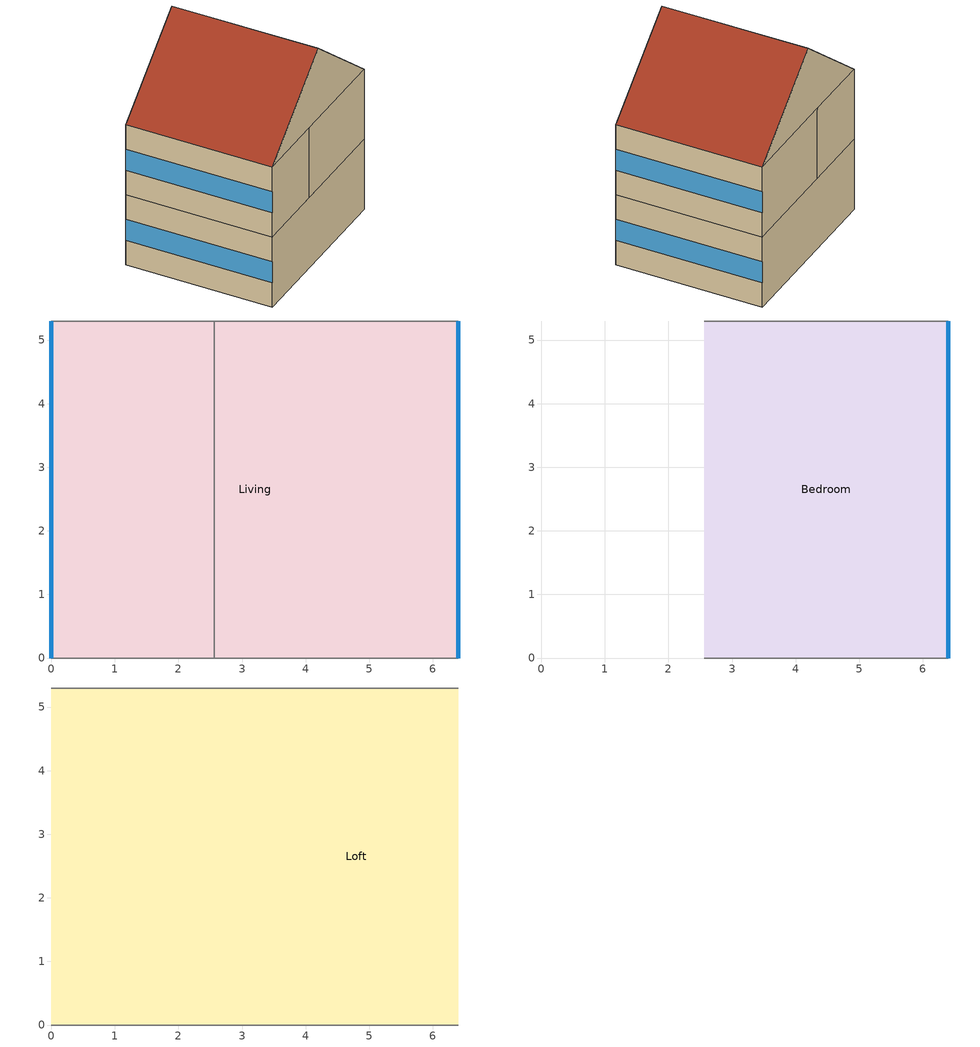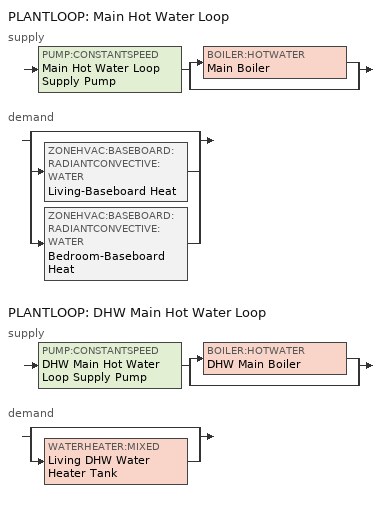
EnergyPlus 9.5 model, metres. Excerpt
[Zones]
Living
 floor ground (GroundFloor-Construction): 0,0 0,5.3 6.4,5.3 6.4,0 z0
 wall outside (Wall-Construction): 6.4,0 6.4,5.3 / 0,5.3 0,0 z0:2.7; 0,5.3 0,0 z2.7:5.4
 wall adiabatic (Wall-Construction): 6.4,5.3 0,5.3 / 0,0 6.4,0 z0:2.7; 2.56,5.3 0,5.3 / 0,0 2.56,0 z2.7:5.4
 wall to Bedroom (InternalWall-Construction): 2.56,0 2.56,5.3 z2.7:5.4
 window (Double Glazing): 0,5.3 0,0 / 6.4,0 6.4,5.3 z0.94:1.76; 0,5.3 0,0 z3.65:4.46
 ceiling to Loft (Ceiling-Construction): 0,0 2.56,0 2.56,5.3 0,5.3 z5.4
Bedroom
 floor to Living (Floor-Construction): 2.56,0 2.56,5.3 6.4,5.3 6.4,0 z2.7
 wall outside (Wall-Construction): 6.4,0 6.4,5.3 z2.7:5.4
 wall adiabatic (Wall-Construction): 6.4,5.3 2.56,5.3 / 2.56,0 6.4,0 z2.7:5.4
 window (Double Glazing): 6.4,0 6.4,5.3 z3.65:4.46
 ceiling to Loft (Ceiling-Construction): 2.56,0 6.4,0 6.4,5.3 2.56,5.3 z5.4
Loft
 wall adiabatic (Wall-Construction): 3.2,0,8.1 0,0,5.4 6.4,0,5.4; 3.2,5.3,8.1 6.4,5.3,5.4 0,5.3,5.4
 roof outside (Roof-Construction): 3.2,0,8.1 6.4,0,5.4 6.4,5.3,5.4 3.2,5.3,8.1; 3.2,5.3,8.1 0,5.3,5.4 0,0,5.4 3.2,0,8.1
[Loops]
PLANTLOOP 'Main Hot Water Loop'
 supply: PUMP:CONSTANTSPEED 'Main Hot Water Loop Supply Pump' > split
  | BOILER:HOTWATER 'Main Boiler'
  | bypass
 demand: split
  | bypass
  | ZONEHVAC:BASEBOARD:RADIANTCONVECTIVE:WATER 'Living-Baseboard Heat'
  | ZONEHVAC:BASEBOARD:RADIANTCONVECTIVE:WATER 'Bedroom-Baseboard Heat'
PLANTLOOP 'DHW Main Hot Water Loop'
 supply: PUMP:CONSTANTSPEED 'DHW Main Hot Water Loop Supply Pump' > split
  | BOILER:HOTWATER 'DHW Main Boiler'
  | bypass
 demand: split
  | bypass
  | WATERHEATER:MIXED 'Living DHW Water Heater Tank'
[Building]
Parsons home: North Axis=0; Terrain=Suburbs; Loads Convergence Tolerance Value=0.04; Temperature Convergence Tolerance Value=0.4; Solar Distribution=FullExterior; Maximum Number of Warmup Days=25; Minimum Number of Warmup Days=20
[Site:Location]
BRENTWOOD: Latitude=51.75; Longitude=0.25; Time Zone=0; Elevation=61
[SIZINGPERIOD:DESIGNDAY]
Cambridge.AP Ann Htg 99.6p Condns DB: Month=2; Day of Month=21; Day Type=WinterDesignDay; Maximum DryBulb Temperature=-8.8; Daily DryBulb Temperature Range=0; DryBulb Temperature Range Modifier Type=DefaultMultipliers; Humidity Condition Type=Wetbulb; Wetbulb or DewPoint at Maximum DryBulb=-10.8; Barometric Pressure=101153; Wind Speed=6.71; Wind Direction=0; Rain Indicator=No; Snow Indicator=No; Daylight Saving Time Indicator=No; Solar Model Indicator=ASHRAEClearSky; ASHRAE Clear Sky Optical Depth for Beam Irradiance taub=0; ASHRAE Clear Sky Optical Depth for Diffuse Irradiance taud=0; Sky Clearness=0; Begin Environment Reset Mode=FullResetAtBeginEnvironment
[SITE:GROUNDTEMPERATURE:BUILDINGSURFACE]
7, 6.4, 8.1, 8.9, 10.8, 13.4, 16.1, 17.2, 16.2, 13.5, 9.7, 7.9
[MATERIAL]
Name | Roughness | Thickness | Conductivity | Density | Specific Heat | Thermal Absorptance | Solar Absorptance | Visible Absorptance
Brickwork_outer_CODE-Wall-0.22 | Rough | 0.22 | 0.76 | 1700 | 800 | 0.9 | 0.7 | 0.8
Singh_wall_insulation-Wall-0.1 | Smooth | 0.1 | 0.035 | 25 | 1000 | 0.9 | 0.7 | 0.7
Plaster_dense_CODE-Wall-0.013 | Rough | 0.013 | 0.1 | 1300 | 1000 | 0.9 | 0.5 | 0.5
F14_slate_or_tile_CODE-Roof-0.0127 | VeryRough | 0.0127 | 1.59 | 1920 | 1260 | 0.9 | 0.7 | 0.7
Joists_with_100mm_insulation_CODE-Roof-0.05 | MediumSmooth | 0.05 | 0.043 | 71 | 170 | 0.9 | 0.7 | 0.7
Painted_plaster_CODE-Roof-0.019 | MediumSmooth | 0.019 | 0.58 | 800 | 1090 | 0.96 | 0.92 | 0.92
Joists_CODE-GroundFloor-0.12; Joists_CODE-Floor-0.12 | MediumSmooth | 0.12 | 1.5 | 60 | 170 | 0.9 | 0.7 | 0.7
Floor_boards_CODE-GroundFloor-0.018; Floor_boards_CODE-Floor-0.018 | MediumSmooth | 0.018 | 0.17 | 600 | 1700 | 0.9 | 0.7 | 0.7
Painted_plaster_CODE-Floor-0.013 | MediumSmooth | 0.013 | 0.58 | 800 | 1090 | 0.96 | 0.92 | 0.92
Brick_CODE-InternalWall-0.22 | MediumRough | 0.22 | 0.72 | 1920 | 835 | 0.9 | 0.93 | 0.93
Painted_plaster_CODE-InternalWall-0.0027 | MediumSmooth | 0.0027 | 0.58 | 800 | 1090 | 0.96 | 0.92 | 0.92
Wood_plastic_CODE-Furniture-0.0254 | Smooth | 0.0254 | 0.5 | 800 | 1400 | 0.95 | 0.78 | 0.78
[MATERIAL:NOMASS] Roughness=Rough; Thermal Resistance=0.37; Thermal Absorptance=0.95; Solar Absorptance=0.7; Visible Absorptance=0.7
Carpet_and_fibrous_pad_CODE-GroundFloor-0.01; Carpet_and_fibrous_pad_CODE-Floor-0.01
[WINDOWMATERIAL:GLAZING]
Clear_6mm_CODE: Optical Data Type=SpectralAverage; Thickness=0.006; Solar Transmittance at Normal Incidence=0.775; Front Side Solar Reflectance at Normal Incidence=0.071; Back Side Solar Reflectance at Normal Incidence=0.071; Visible Transmittance at Normal Incidence=0.881; Front Side Visible Reflectance at Normal Incidence=0.08; Back Side Visible Reflectance at Normal Incidence=0.08; Infrared Transmittance at Normal Incidence=0; Front Side Infrared Hemispherical Emissivity=0.84; Back Side Infrared Hemispherical Emissivity=0.84; Conductivity=0.9; Dirt Correction Factor for Solar and Visible Transmittance=1; Solar Diffusing=No; Youngs modulus=72000000000; Poissons ratio=0.22
[WINDOWMATERIAL:GAS]
Air: Gas Type=Air; Thickness=0.008
[CONSTRUCTION]
Wall-Construction: Brickwork_outer_CODE-Wall-0.22, Singh_wall_insulation-Wall-0.1, Plaster_dense_CODE-Wall-0.013
Roof-Construction: F14_slate_or_tile_CODE-Roof-0.0127, Joists_with_100mm_insulation_CODE-Roof-0.05, Painted_plaster_CODE-Roof-0.019
GroundFloor-Construction: Joists_CODE-GroundFloor-0.12, Floor_boards_CODE-GroundFloor-0.018, Carpet_and_fibrous_pad_CODE-GroundFloor-0.01
Floor-Construction: Painted_plaster_CODE-Floor-0.013, Joists_CODE-Floor-0.12, Floor_boards_CODE-Floor-0.018, Carpet_and_fibrous_pad_CODE-Floor-0.01
Ceiling-Construction: Carpet_and_fibrous_pad_CODE-floor-0.01, Floor_boards_CODE-floor-0.018, Joists_CODE-floor-0.12, Painted_plaster_CODE-floor-0.013
InternalWall-Construction: Painted_plaster_CODE-InternalWall-0.0027, Brick_CODE-InternalWall-0.22, Painted_plaster_CODE-InternalWall-0.0027
Furniture-Construction: Wood_plastic_CODE-Furniture-0.0254
Double Glazing: Clear_6mm_CODE, Air, Clear_6mm_CODE
[ZONE] Type=1; Multiplier=1; Ceiling Height=autocalculate; Volume=autocalculate; Floor Area=autocalculate; Part of Total Floor Area=Yes
Living; Bedroom; Loft
[INTERNALMASS]
Name | Construction | Zone or ZoneList | Surface Area
IntMass-Floor-Living-Living-storey-2 | Floor-Construction | Living | 13.568
IntMass-Ceiling-Living-Living-storey-2 | Ceiling-Construction | Living | 13.568
IntMass-Partitions-Living | InternalWall-Construction | Living | 47.488
IntMass-Furniture-Living | Furniture-Construction | Living | 50.0787
IntMass-Partitions-Bedroom | InternalWall-Construction | Bedroom | 20.352
IntMass-Furniture-Bedroom | Furniture-Construction | Bedroom | 21.4623
[PEOPLE] Number of People Calculation Method=People; Number of People=4; People per Zone Floor Area=4; Zone Floor Area per Person=4; Fraction Radiant=0.3; Sensible Heat Fraction=autocalculate; Carbon Dioxide Generation Rate=3.82e-08; Enable ASHRAE 55 Comfort Warnings=No; Mean Radiant Temperature Calculation Type=ZoneAveraged; Clothing Insulation Calculation Method=ClothingInsulationSchedule
Name | Zone or ZoneList | Number of People Schedule | Activity Level Schedule
Living-People | Living | Occupancy-Schedule-Living | Activity-Schedule-Living
Bedroom-People | Bedroom | Occupancy-Schedule-Bedroom | Activity-Schedule-Bedroom
[LIGHTS] Schedule=Lighting-Schedule; Design Level Calculation Method=Watts/area; Lighting Level=0; Watts per Zone Floor Area=0; Watts per Person=0; Return Air Fraction=0; Fraction Radiant=0; Fraction Visible=0; Fraction Replaceable=1; EndUse Subcategory=General; Return Air Fraction Calculated from Plenum Temperature=No; Return Air Fraction Function of Plenum Temperature Coefficient 1=0; Return Air Fraction Function of Plenum Temperature Coefficient 2=0
Name | Zone or ZoneList
Living-Lights | Living
Bedroom-Lights | Bedroom
[ELECTRICEQUIPMENT] Schedule=Equipment-Schedule; Design Level Calculation Method=EquipmentLevel; Design Level=0; Watts per Zone Floor Area=0; Watts per Person=0; Fraction Latent=0; Fraction Radiant=0; Fraction Lost=0; EndUse Subcategory=General
Name | Zone or ZoneList
Living-Equipment | Living
Bedroom-Equipment | Bedroom
[ZONEINFILTRATION:DESIGNFLOWRATE] Schedule=Always-Schedule; Design Flow Rate Calculation Method=Airchanges/hour; Design Flow Rate=0.36; Flow per Zone Floor Area=0.36; Flow per Exterior Surface Area=0.36; Air Changes per Hour=0.36; Constant Term Coefficient=0.606; Temperature Term Coefficient=0.03636; Velocity Term Coefficient=0.1177; Velocity Squared Term Coefficient=0
Name | Zone or ZoneList
Living-Infiltration | Living
Bedroom-Infiltration | Bedroom
Loft-Infiltration | Loft
[ZONEVENTILATION:DESIGNFLOWRATE] Schedule=Always-Schedule; Design Flow Rate Calculation Method=AirChanges/Hour; Air Changes per Hour=2; Ventilation Type=Natural; Fan Pressure Rise=0; Fan Total Efficiency=1; Constant Term Coefficient=1; Temperature Term Coefficient=0; Velocity Term Coefficient=0; Velocity Squared Term Coefficient=0; Minimum Indoor Temperature=-100; Maximum Indoor Temperature=100; Delta Temperature=-100; Minimum Outdoor Temperature=-100; Maximum Outdoor Temperature=100; Maximum Wind Speed=40
Name | Zone or ZoneList
Living-Ventilation | Living
Bedroom-Ventilation | Bedroom
[DESIGNSPECIFICATION:OUTDOORAIR]
DesignSpec OutdoorAir: Outdoor Air Method=Flow/Person; Outdoor Air Flow per Person=0.00944; Outdoor Air Flow per Zone Floor Area=0; Outdoor Air Flow per Zone=0; Outdoor Air Flow Air Changes per Hour=0
[SIZING:ZONE] Zone Cooling Design Supply Air Temperature Input Method=SupplyAirTemperature; Zone Cooling Design Supply Air Temperature=12.5; Zone Heating Design Supply Air Temperature Input Method=SupplyAirTemperature; Zone Heating Design Supply Air Temperature=50; Zone Cooling Design Supply Air Humidity Ratio=0.008; Zone Heating Design Supply Air Humidity Ratio=0.008; Design Specification Outdoor Air Object=DesignSpec OutdoorAir; Zone Heating Sizing Factor=1.25; Zone Cooling Sizing Factor=1.2; Cooling Design Air Flow Method=DesignDay; Cooling Design Air Flow Rate=0; Cooling Minimum Air Flow Fraction=0; Heating Design Air Flow Method=DesignDay; Heating Design Air Flow Rate=0; Heating Maximum Air Flow Fraction=0; Account for Dedicated Outdoor Air System=No; Dedicated Outdoor Air System Control Strategy=NeutralSupplyAir; Dedicated Outdoor Air Low Setpoint Temperature for Design=autosize; Dedicated Outdoor Air High Setpoint Temperature for Design=autosize
Living; Bedroom
[SIZING:PLANT] Loop Type=Heating; Loop Design Temperature Difference=11; Sizing Option=NonCoincident; Zone Timesteps in Averaging Window=1
Name | Design Loop Exit Temperature
Main Hot Water Loop | 80
DHW Main Hot Water Loop | 45
[ZONECONTROL:THERMOSTAT] Control Type Schedule=Always 4; Temperature Difference Between Cutout And Setpoint=0
Name | Zone or ZoneList | Control 1
Living-Thermostat | Living | Living-Thermostat Dual SP Control
Bedroom-Thermostat | Bedroom | Bedroom-Thermostat Dual SP Control
[ZONECONTROL:THERMOSTAT:OPERATIVETEMPERATURE] Radiative Fraction Input Mode=Constant; Fixed Radiative Fraction=0.5; Adaptive Comfort Model Type=None
Name | Thermostat
 | Living-Thermostat
 | Bedroom-Thermostat
[THERMOSTATSETPOINT:DUALSETPOINT]
Name | Heating Setpoint Temperature Schedule | Cooling Setpoint Temperature Schedule
Living-Thermostat Dual SP Control | Living-Heating-Setpoints | Living-Cooling-Setpoints
Bedroom-Thermostat Dual SP Control | Bedroom-Heating-Setpoints | Bedroom-Cooling-Setpoints
[ZONEHVAC:BASEBOARD:RADIANTCONVECTIVE:WATER:DESIGN]
Baseboard Heat Design: Heating Design Capacity Method=FractionOfAutosizedHeatingCapacity; Fraction of Autosized Heating Design Capacity=1.2; Convergence Tolerance=0.001; Fraction Radiant=0.3; Fraction of Radiant Energy Incident on People=0
[ZONEHVAC:BASEBOARD:RADIANTCONVECTIVE:WATER] Design Object=Baseboard Heat Design; Rated Average Water Temperature=80; Rated Water Mass Flow Rate=0.063; Heating Design Capacity=autosize; Maximum Water Flow Rate=autosize; Fraction of Radiant Energy to Surface 1=1
Name | Surface 1
Living-Baseboard Heat | IntMass-Furniture-Living
Bedroom-Baseboard Heat | IntMass-Furniture-Bedroom
[Zone equipment]
Living: Living-Baseboard Heat
Bedroom: Bedroom-Baseboard Heat
[PUMP:CONSTANTSPEED] Design Flow Rate=autosize; Design Pump Head=0; Design Power Consumption=autosize; Motor Efficiency=0.9; Fraction of Motor Inefficiencies to Fluid Stream=0; Pump Control Type=Intermittent; Design Power Sizing Method=PowerPerFlowPerPressure; Design Electric Power per Unit Flow Rate=348701.1; Design Shaft Power per Unit Flow Rate per Unit Head=1.28205; EndUse Subcategory=General
Main Hot Water Loop Supply Pump; DHW Main Hot Water Loop Supply Pump
[BOILER:HOTWATER] Fuel Type=naturalgas; Nominal Capacity=autosize; Nominal Thermal Efficiency=0.9; Efficiency Curve Temperature Evaluation Variable=EnteringBoiler; Normalized Boiler Efficiency Curve=Boiler Efficiency Curve; Design Water Flow Rate=autosize; Minimum Part Load Ratio=0; Maximum Part Load Ratio=1.1; Optimum Part Load Ratio=1; Water Outlet Upper Temperature Limit=100; Boiler Flow Mode=ConstantFlow; Parasitic Electric Load=0; Sizing Factor=1; EndUse Subcategory=General
Main Boiler; DHW Main Boiler
[WATERHEATER:MIXED]
Living DHW Water Heater Tank: Tank Volume=0; Setpoint Temperature Schedule=45degrees; Deadband Temperature Difference=0; Maximum Temperature Limit=80; Heater Control Type=Cycle; Heater Maximum Capacity=0; Heater Minimum Capacity=0; Heater Fuel Type=naturalgas; Heater Thermal Efficiency=1; Ambient Temperature Indicator=Zone; Ambient Temperature Zone=Living; Off Cycle Loss Fraction to Zone=1; On Cycle Loss Fraction to Zone=1; Peak Use Flow Rate=0.000166667; Use Flow Rate Fraction Schedule=Living DHW Flow Rate Fraction Schedule; Use Side Effectiveness=1; Source Side Effectiveness=1; Source Side Design Flow Rate=0.001; Indirect Water Heating Recovery Time=1.5; Source Side Flow Control Mode=IndirectHeatPrimarySetpoint; EndUse Subcategory=General
[PLANTLOOP] Fluid Type=Water; Maximum Loop Temperature=100; Minimum Loop Temperature=10; Maximum Loop Flow Rate=autosize; Minimum Loop Flow Rate=0; Plant Loop Volume=autosize; Load Distribution Scheme=SequentialLoad; Plant Loop Demand Calculation Scheme=SingleSetpoint; Common Pipe Simulation=None; Pressure Simulation Type=None; Loop Circulation Time=2
Name | Plant Equipment Operation Scheme
Main Hot Water Loop | Main Hot Water Loop Operation
DHW Main Hot Water Loop | DHW Main Hot Water Loop Operation
[PLANTEQUIPMENTLIST]
Main Hot Water Loop All Equipment: Main Boiler
DHW Main Hot Water Loop All Equipment: DHW Main Boiler
[PLANTEQUIPMENTOPERATION:HEATINGLOAD] Load Range 1 Lower Limit=0; Load Range 1 Upper Limit=1000000000000000
Name | Range 1 Equipment List
Main Hot Water Loop Operation All Hours | Main Hot Water Loop All Equipment
DHW Main Hot Water Loop Operation All Hours | DHW Main Hot Water Loop All Equipment
[PLANTEQUIPMENTOPERATIONSCHEMES] Control Scheme 1 Schedule=Always 1
Name | Control Scheme 1
Main Hot Water Loop Operation | Main Hot Water Loop Operation All Hours
DHW Main Hot Water Loop Operation | DHW Main Hot Water Loop Operation All Hours
[SETPOINTMANAGER:SCHEDULED] Control Variable=Temperature
Name | Schedule | Setpoint Node or NodeList
Main Hot Water Loop Temp Manager | Main Hot Water Loop Temperature Schedule | Main Hot Water Loop Supply Setpoint Nodes
DHW Main Hot Water Loop Temp Manager | DHW Main Hot Water Loop Temperature Schedule | DHW Main Hot Water Loop Supply Setpoint Nodes
[SCHEDULE:COMPACT]
Always 4: Through: 12/31, For: AllDays, Until: 24:00, 4
Always 1; Always-Schedule: Through: 12/31, For: AllDays, Until: 24:00, 1
45degrees; DHW Main Hot Water Loop Temperature Schedule: Through: 12/31, For: AllDays, Until: 24:00, 45
Living-Heating-Setpoints; Bedroom-Heating-Setpoints: Through: 12/31, For: AllDays, Until: 24:00, 20
Living-Cooling-Setpoints; Bedroom-Cooling-Setpoints: Through: 12/31, For: AllDays, Until: 24:00, 30
Main Hot Water Loop Temperature Schedule: Through: 12/31, For: AllDays, Until: 24:00, 80
Living DHW Flow Rate Fraction Schedule: Through: 12/31, For: AllDays, Until: 8:00, 0, Until:8:20, 0, Until:19:00, 0, Until:19:20, 0, Until 24:00, 0
Activity-Schedule-Living: Through: 12/31, For: AllDays, Until: 24:00, 120
Activity-Schedule-Bedroom: Through: 12/31, For: AllDays, Until: 7:00, 80, Until: 22:00, 120, Until: 24:00, 80
Lighting-Schedule: Through: 4/15, For: Alldays, Until: 2:00, 0.4, Until: 8:00, 0, Until:10:00, 0.3, Until:14:30, 0, Until:22:00, 0.8, Until:24:00, 0.5, Through: 10/15, For: Alldays, Until: 2:00, 0.4, Until:19:00, 0, Until:22:00, 0.8, Until:24:00, 0.5, Through: 12/31, For: Alldays, Until: 2:00, 0.4, Until: 8:00, 0, Until:10:00, 0.3, Until:14:30, 0, Until:22:00, 0.8, Until:24:00, 0.5
Equipment-Schedule: Through: 1/31, For: Alldays, Until: 24:00, 0.38, Through: 2/28, For: Alldays, Until: 24:00, 0.2, Through: 11/30, For: Alldays, Until: 24:00, 0.1, Through: 12/31, For: Alldays, Until: 24:00, 0.2
[SCHEDULE:FILE] Column Number=1; Rows to Skip at Top=0; Number of Hours of Data=8760; Column Separator=Comma; Interpolate to Timestep=No; Minutes per Item=10
Name | File
Occupancy-Schedule-Living | /workspaces/CUBES/exp/jack/Data/sky_sensing/occupancy_living.sch
Occupancy-Schedule-Bedroom | /workspaces/CUBES/exp/jack/Data/sky_sensing/occupancy_bedroom.sch
[CURVE:BIQUADRATIC]
Boiler Efficiency Curve: Coefficient1 Constant=1.12497; Coefficient2 x=0.0149639; Coefficient3 x2=-0.0259983; Coefficient4 y=0; Coefficient5 y2=-1.40464e-06; Coefficient6 xy=-0.00153624; Minimum Value of x=0.1; Maximum Value of x=1; Minimum Value of y=30; Maximum Value of y=85; Input Unit Type for X=Dimensionless; Input Unit Type for Y=Dimensionless; Output Unit Type=Dimensionless
